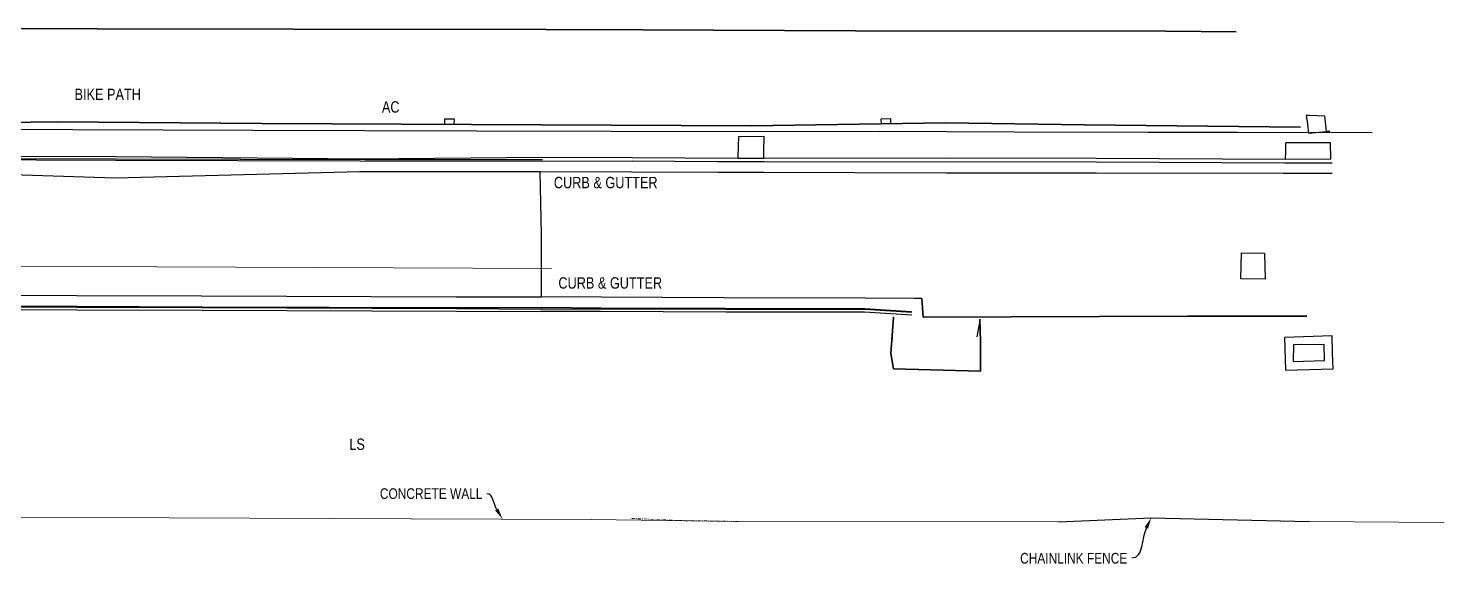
# Model space of a CAD drawing. Header units: feet. Extents: x 6428194 to 6428937, y 1888131 to 1888721.
# Drawn here: x 6428687.6 to 6428936.7, y 1888346 to 1888443.9 of the extents above; entities that cross this region are included whole.
import ezdxf
from ezdxf import colors
from ezdxf.entities.mleader import LeaderData, LeaderLine
from ezdxf.lldxf.tags import DXFTag
from ezdxf.math import Vec2, Vec3

# ---------------------------------------------------------------- set-up
doc = ezdxf.new("R2010")
doc.units = ezdxf.units.FT
doc.header["$MEASUREMENT"] = 0
doc.linetypes.add('DASHDOT', pattern=[1, 0.5, -0.25, 0, -0.25])
for name, color, linetype, lineweight in [('V-DETL-PATT-CONC-', 253, 'Continuous', 13), ('VF-FENC-LINE-', 253, 'FENCE', 25), ('VF-PVMT-EDGE-LINE-', 253, 'EDGEOFPAVEMENT', 35), ('VF-STRM-GEOP-LINE-QLB-', 253, 'STORMDRAIN', 15), ('VF-TOPO-BRKL-LINE-', 253, 'DASHDOT', 13), ('VF-TOPO-CONC-EDGE-LINE-', 253, 'Continuous', 25), ('VF-TOPO-CONC-GTFL-LINE-', 253, 'Continuous', 25), ('VF-TOPO-CONC-LIPG-LINE-', 253, 'Continuous', 25), ('VF-TOPO-CONC-TBCB-LINE-', 253, 'Continuous', 25), ('VF-TOPO-CONC-TFCB-LINE-', 253, 'Continuous', 25), ('VF-TOPO-CONC-WALL-LINE-', 253, 'Continuous', 9), ('VF-TOPO-TEXT-', 253, 'Continuous', 25)]:
    doc.layers.add(name, color=color, linetype=linetype, lineweight=lineweight)
doc.layers.get('V-DETL-PATT-CONC-').off()
doc.styles.add('NCS1-Anno', font='arial.ttf', dxfattribs={"width": 0.8, "height": 0.1})
doc.styles.get("Standard").update_dxf_attribs({"font": 'arial.ttf'})
tags = doc.linetypes.add('EDGEOFPAVEMENT', pattern='A,1,-0.03,["EP",Standard,S=0.08,R=0,X=0,Y=-0.04],-0.16,1', length=2.19).pattern_tags.tags
tags[6] = DXFTag(74, 10)
tags = doc.linetypes.add('FENCE', pattern='A,0.5,-0.03,["X",Standard,S=0.08,R=0,X=0,Y=-0.04],-0.08,0.5', length=1.11).pattern_tags.tags
tags[6] = DXFTag(74, 10)
tags = doc.linetypes.add('STORMDRAIN', pattern='A,1,-0.03,["SD",Standard,S=0.08,R=0,X=0,Y=-0.04],-0.16,1', length=2.19).pattern_tags.tags
tags[6] = DXFTag(74, 10)

# ---------------------------------------------------------------- blocks, each defined once
blk = doc.blocks.new('114-Hazeltine Ce5')
at = {"layer": 'VF-TOPO-CONC-EDGE-LINE-'}
blk.add_lwpolyline([(6428812.54, 1888421.37), (6428812.64, 1888424.87), (6428817.03, 1888424.92), (6428817.05, 1888423.6)], dxfattribs=at)

msp = doc.modelspace()

# ---------------------------------------------------------------- linework, layer by layer
at = {"layer": 'VF-FENC-LINE-'}
for points in [[(6428924.08, 1888425.55), (6428900.4, 1888425.6), (6428884.66, 1888425.58), (6428861.11, 1888425.66), (6428837.42, 1888425.78), (6428813.79, 1888425.73), (6428766.47, 1888425.83), (6428727.09, 1888425.93), (6428695.45, 1888426.03), (6428679.73, 1888426.09), (6428672.04, 1888426.07), (6428667, 1888426.67), (6428664.06, 1888426), (6428660.02, 1888425.67), (6428656.17, 1888426.24), (6428648.63, 1888426.3)], [(6428868.91, 1888357.09), (6428885.22, 1888357.83), (6428913.03, 1888357.13)]]:
    msp.add_lwpolyline(points, dxfattribs=at)
at = {"layer": 'VF-PVMT-EDGE-LINE-'}
msp.add_line((6428916.64, 1888425.81), (6428916.06, 1888425.79), dxfattribs=at)
at = {"layer": 'VF-PVMT-EDGE-LINE-', "flags": 128}
for points in [[(6428900.19, 1888443.32), (6428887.78, 1888443.41), (6428833.15, 1888443.47), (6428795.75, 1888443.63), (6428778.75, 1888443.68), (6428734.24, 1888443.76), (6428699.83, 1888443.85), (6428676.55, 1888443.91), (6428639.8, 1888443.79), (6428639.73, 1888442.97)], [(6428911.5, 1888426.55), (6428873.46, 1888426.91), (6428849.04, 1888427.26), (6428814.83, 1888426.78), (6428728.72, 1888427.18), (6428692.75, 1888427.44), (6428678.32, 1888427.28)], [(6428912.6, 1888393.25), (6428891.62, 1888393.29), (6428845.09, 1888393.11), (6428844.87, 1888396.39)], [(6428839.87, 1888393.05), (6428839.38, 1888386.71), (6428839.87, 1888384.04), (6428855.15, 1888383.59), (6428855.16, 1888388.86), (6428855.05, 1888392.75)]]:
    msp.add_lwpolyline(points, dxfattribs=at)
at = {"layer": 'VF-STRM-GEOP-LINE-QLB-'}
msp.add_line((6428648.83, 1888402.24), (6428779.67, 1888401.69), dxfattribs=at)
at = {"layer": 'VF-TOPO-BRKL-LINE-'}
msp.add_lwpolyline([(6428812.52, 1888357.17), (6428801.98, 1888357.32), (6428793.68, 1888357.71)], dxfattribs=at)
at = {"layer": 'VF-TOPO-CONC-EDGE-LINE-'}
for p, q in [((6428817.06, 1888421.04), (6428817.05, 1888423.6)), ((6428908.92, 1888422.29), (6428908.93, 1888423.76)), ((6428916.8, 1888420.88), (6428916.75, 1888423.78)), ((6428812.55, 1888421), (6428812.54, 1888421.37)), ((6428908.84, 1888420.86), (6428908.92, 1888422.29)), ((6428839.8, 1888393.18), (6428839.56, 1888388.69)), ((6428854.99, 1888392.17), (6428854.52, 1888389.65))]:
    msp.add_line(p, q, dxfattribs=at)
for points in [[(6428916.06, 1888425.79), (6428915.75, 1888428.48), (6428913.1, 1888428.55), (6428912.51, 1888428.57), (6428912.7, 1888427.11), (6428912.91, 1888425.49), (6428916.06, 1888425.79)], [(6428905.15, 1888404.38), (6428905.24, 1888399.8), (6428900.99, 1888399.87), (6428901.1, 1888404.42), (6428905.15, 1888404.38)], [(6428908.65, 1888389.52), (6428908.86, 1888383.77), (6428917.26, 1888384.03), (6428917.12, 1888386.83), (6428917.04, 1888389.84), (6428908.65, 1888389.52)], [(6428910.25, 1888388.21), (6428910.2, 1888385.3), (6428915.72, 1888385.45), (6428915.63, 1888388.3), (6428910.25, 1888388.21)]]:
    msp.add_lwpolyline(points, close=True, dxfattribs=at)
for points in [[(6428762.56, 1888427.02), (6428762.6, 1888427.96), (6428760.84, 1888427.95), (6428760.86, 1888427.03)], [(6428839.39, 1888427.13), (6428839.42, 1888427.98), (6428837.66, 1888427.96), (6428837.68, 1888427.1)], [(6428912.7, 1888427.11), (6428912.91, 1888425.49), (6428916.06, 1888425.79)], [(6428777.93, 1888396.66), (6428777.91, 1888407.65), (6428777.68, 1888418.64)]]:
    msp.add_lwpolyline(points, dxfattribs=at)
at = {"layer": 'VF-TOPO-CONC-GTFL-LINE-'}
for points in [[(6428778.07, 1888420.48), (6428746.02, 1888420.55), (6428702.99, 1888420.68), (6428661.11, 1888420.86)], [(6428917.05, 1888420.22), (6428908.72, 1888420.21), (6428875.54, 1888420.34), (6428817.1, 1888420.43), (6428808.88, 1888420.45), (6428793.87, 1888420.55), (6428778.07, 1888420.48)], [(6428674.08, 1888395.13), (6428718.11, 1888394.93), (6428762.93, 1888394.83), (6428777.9, 1888394.79)], [(6428843.01, 1888394.06), (6428834.82, 1888394.56), (6428810.22, 1888394.61), (6428788.44, 1888394.69), (6428777.9, 1888394.79)]]:
    msp.add_lwpolyline(points, dxfattribs=at)
at = {"layer": 'VF-TOPO-CONC-LIPG-LINE-'}
for points in [[(6428777.68, 1888418.64), (6428745.93, 1888418.67), (6428702.87, 1888417.56), (6428660.95, 1888418.88)], [(6428917.06, 1888418.36), (6428908.48, 1888418.36), (6428875.54, 1888418.45), (6428849.21, 1888418.45), (6428817.01, 1888418.53), (6428812.52, 1888418.55), (6428809.02, 1888418.55), (6428793.8, 1888418.59), (6428777.68, 1888418.64)], [(6428674, 1888396.98), (6428718.1, 1888396.85), (6428762.92, 1888396.7), (6428777.93, 1888396.66)], [(6428844.87, 1888396.39), (6428843.57, 1888396.38), (6428834.87, 1888396.43), (6428809.97, 1888396.52), (6428788.5, 1888396.61), (6428777.93, 1888396.66)]]:
    msp.add_lwpolyline(points, dxfattribs=at)
at = {"layer": 'VF-TOPO-CONC-TBCB-LINE-'}
for points in [[(6428916.75, 1888423.78), (6428908.93, 1888423.76)], [(6428778.09, 1888421.21), (6428746.49, 1888420.92), (6428703.05, 1888421.33), (6428660.94, 1888421.45)], [(6428916.8, 1888420.88), (6428908.84, 1888420.86), (6428875.52, 1888420.99), (6428849.2, 1888421.09), (6428817.06, 1888421.04), (6428812.55, 1888421), (6428793.84, 1888421.13), (6428778.09, 1888421.21)], [(6428637.6, 1888394.54), (6428640.6, 1888394.58), (6428674.05, 1888394.47), (6428718.17, 1888394.33), (6428762.94, 1888394.17), (6428777.79, 1888394.07)], [(6428843.07, 1888393.46), (6428834.73, 1888393.98), (6428810.37, 1888393.98), (6428788.3, 1888394.07), (6428777.79, 1888394.07)]]:
    msp.add_lwpolyline(points, dxfattribs=at)
at = {"layer": 'VF-TOPO-CONC-TFCB-LINE-'}
for points in [[(6428778.09, 1888420.76), (6428746.83, 1888420.75), (6428703.05, 1888420.88), (6428660.94, 1888421)], [(6428637.59, 1888394.99), (6428640.6, 1888395.03), (6428674.05, 1888394.92), (6428718.17, 1888394.78), (6428762.94, 1888394.62), (6428777.79, 1888394.52)], [(6428843.1, 1888393.91), (6428834.74, 1888394.43), (6428810.37, 1888394.43), (6428788.3, 1888394.52), (6428777.79, 1888394.52)]]:
    msp.add_lwpolyline(points, dxfattribs=at)
at = {"layer": 'VF-TOPO-CONC-WALL-LINE-'}
msp.add_line((6428913.03, 1888357.13), (6428936.69, 1888356.99), dxfattribs=at)
msp.add_lwpolyline([(6428642.17, 1888357.93), (6428679.45, 1888357.9), (6428712.37, 1888357.79), (6428755, 1888357.64), (6428786.66, 1888357.48), (6428813.05, 1888357.15), (6428868.91, 1888357.09)], dxfattribs=at)

# ---------------------------------------------------------------- block references
at = {"layer": 'V-DETL-PATT-CONC-'}
msp.add_blockref('114-Hazeltine Ce5', (0, 0), dxfattribs=at)

# ---------------------------------------------------------------- texts
at = {"layer": 'VF-TOPO-TEXT-', "char_height": 2, "attachment_point": 1, "style": 'NCS1-Anno'}
for s, insert, width in [('BIKE PATH', (6428695.74, 1888433.3), 12.687), ('AC', (6428749.83, 1888431.08), 8.3061), ('CURB & GUTTER', (6428780.09, 1888417.78), 19.3032), ('CURB & GUTTER', (6428780.89, 1888400.12), 19.3032), ('LS', (6428744.09, 1888371.75), 4.5099)]:
    msp.add_mtext(s, dxfattribs=dict(at, insert=insert, width=width))

# ---------------------------------------------------------------- leaders
at = {"layer": 'VF-TOPO-TEXT-'}
ml = msp.add_multileader_mtext('Standard', dxfattribs=at)
ml.set_content('CONCRETE WALL', color=256, style='NCS1-Anno')
ml.set_leader_properties()
ml.build(insert=Vec2(0, 0))
ml.multileader.update_dxf_attribs({"leader_type": 2, "dogleg_length": 0.1, "arrow_head_size": 2, "scale": 20})
ctx = ml.context
ctx.base_point, ctx.scale, ctx.char_height, ctx.arrow_head_size, ctx.landing_gap_size, ctx.plane_origin = Vec3(6428748.85, 1888362.05), 20, 1.875, 2, 0.8, Vec3(6428771.08, 1888357.56)
ctx.text_align_type = 2
notes = []
notes.append((ctx, [(0, (1, 1, 0), (6428770.32, 1888362.05), (-1, 0), 2, [(0, [(6428771.08, 1888357.56)], 0, [])])]))
ctx.mtext.insert, ctx.mtext.alignment, ctx.mtext.flow_direction = Vec3(6428767.52, 1888363), 3, 5
ml = msp.add_multileader_mtext('Standard', dxfattribs=at)
ml.set_content('CHAINLINK FENCE', color=256, style='NCS1-Anno')
ml.set_leader_properties()
ml.build(insert=Vec2(0, 0))
ml.multileader.update_dxf_attribs({"leader_type": 2, "dogleg_length": 0.1, "arrow_head_size": 2, "scale": 20})
ctx = ml.context
ctx.base_point, ctx.scale, ctx.char_height, ctx.arrow_head_size, ctx.landing_gap_size, ctx.plane_origin = Vec3(6428861.56, 1888350.68), 20, 1.875, 2, 0.8, Vec3(6428885.22, 1888357.83)
ctx.text_align_type = 2
notes.append((ctx, [(0, (1, 1, 0), (6428883.81, 1888350.68), (-1, 0), 2, [(0, [(6428885.22, 1888357.83)], 0, [])])]))
ctx.mtext.insert, ctx.mtext.alignment, ctx.mtext.flow_direction = Vec3(6428881.01, 1888351.63), 3, 5
for ctx, leaders in notes:
    for number, flags, end, landing, length, lines in leaders:
        leader = LeaderData()
        leader.index, (leader.has_last_leader_line, leader.has_dogleg_vector, leader.attachment_direction) = number, flags
        leader.last_leader_point, leader.dogleg_vector, leader.dogleg_length = Vec3(end), Vec3(landing), length
        for number, points, colour, breaks in lines:
            line = LeaderLine()
            line.index, line.vertices, line.color, line.breaks = number, Vec3.list(points), colors.encode_raw_color(colour), breaks
            leader.lines.append(line)
        ctx.leaders.append(leader)

doc.saveas('drawing.dxf')
